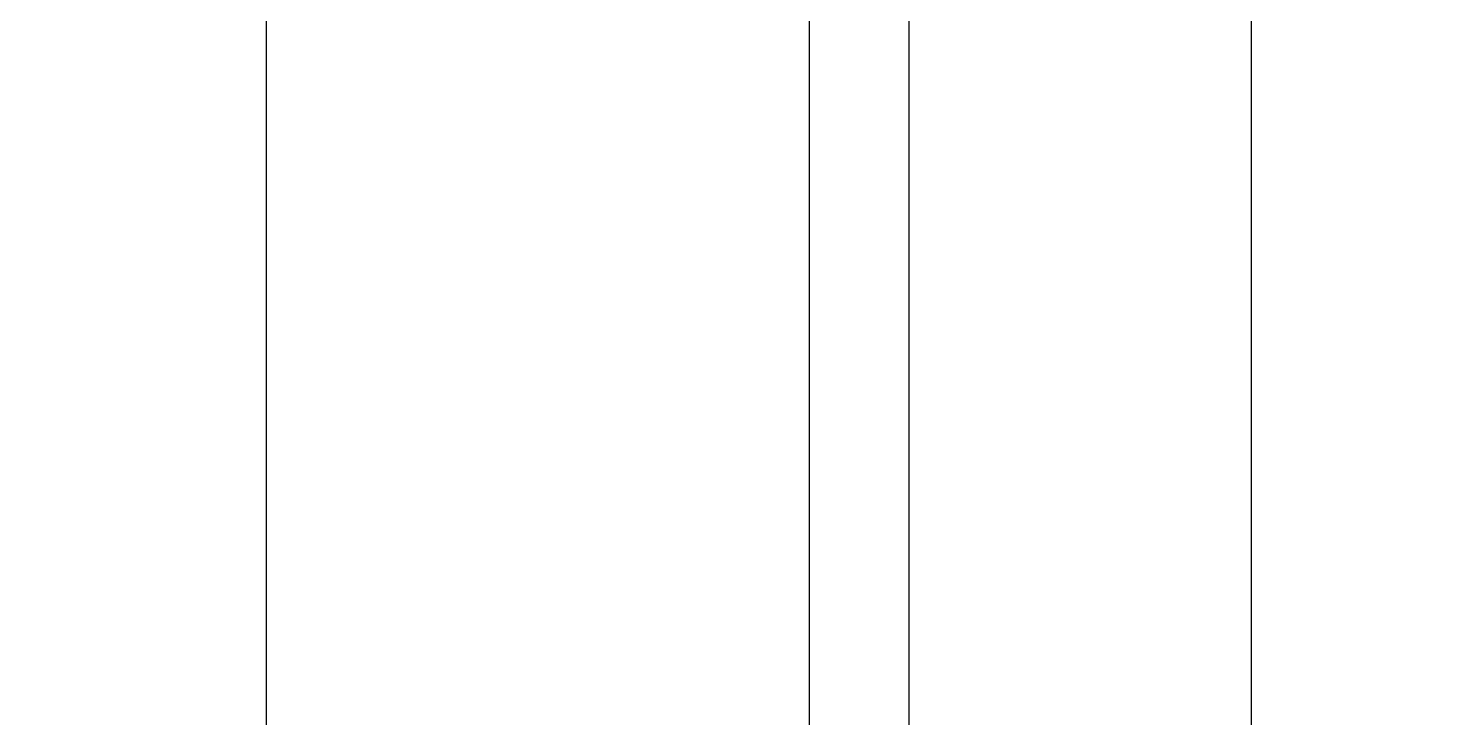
# Model space of a CAD drawing. Extents: x 730354 to 731930, y 4378581 to 4379608.
# Drawn here: x 730585.85 to 730599.99, y 4379562.78 to 4379569.69 of the extents above; entities that cross this region are included whole.
import ezdxf

# ---------------------------------------------------------------- set-up
doc = ezdxf.new("R2010")
doc.units = 0
doc.header["$MEASUREMENT"] = 0
doc.layers.get('0').update_dxf_attribs({"linetype": 'CONTINUOUS'})

msp = doc.modelspace()

# ---------------------------------------------------------------- linework, layer by layer
at = {"color": 7, "linetype": 'CONTINUOUS'}
for p, q in [((730593.67, 4379481.01), (730593.67, 4379581.01)), ((730593.67, 4379481.01), (730593.67, 4379581.01)), ((730594.67, 4379481.01), (730594.67, 4379581.01)), ((730594.67, 4379481.01), (730594.67, 4379581.01))]:
    msp.add_line(p, q, dxfattribs=at)

# ---------------------------------------------------------------- meshes
mesh = msp.add_polyface(dxfattribs=at)
corners = [(730354.5, 4378581), (730354.5, 4378581), (730354.5, 4378771.962), (730662.5, 4378581), (730354.5, 4378946.493), (730944, 4378581), (730354.5, 4379607.5), (730944, 4379242.007), (730944, 4379607.5)]
mesh.append_faces([[corners[k] for k in face] for face in [(0, 1, 3, 2), (2, 3, 5, 4), (4, 5, 7, 6), (6, 7, 8, 8)]], dxfattribs={"vtx0": -1, "vtx2": -1, "color": 7})
mesh = msp.add_polyface(dxfattribs=at)
corners = [(730364.5, 4379421), (730364.5, 4379421), (730364.5, 4379595.271), (730645.58, 4379421), (730364.5, 4379601.5), (730645.58, 4379427.229), (730645.58, 4379601.5)]
mesh.append_faces([[corners[k] for k in face] for face in [(0, 1, 3, 2), (2, 3, 5, 4), (4, 5, 6, 6)]], dxfattribs={"vtx0": -1, "vtx2": -1, "color": 7})
mesh = msp.add_polyface(dxfattribs=at)
corners = [(730588.23, 4379428.19), (730588.23, 4379428.19), (730588.23, 4379434.309), (730598.1, 4379428.19), (730588.23, 4379594.66), (730598.1, 4379588.541), (730598.1, 4379594.66)]
mesh.append_faces([[corners[k] for k in face] for face in [(0, 1, 3, 2), (2, 3, 5, 4), (4, 5, 6, 6)]], dxfattribs={"vtx0": -1, "vtx2": -1, "color": 7})

doc.saveas('drawing.dxf')
